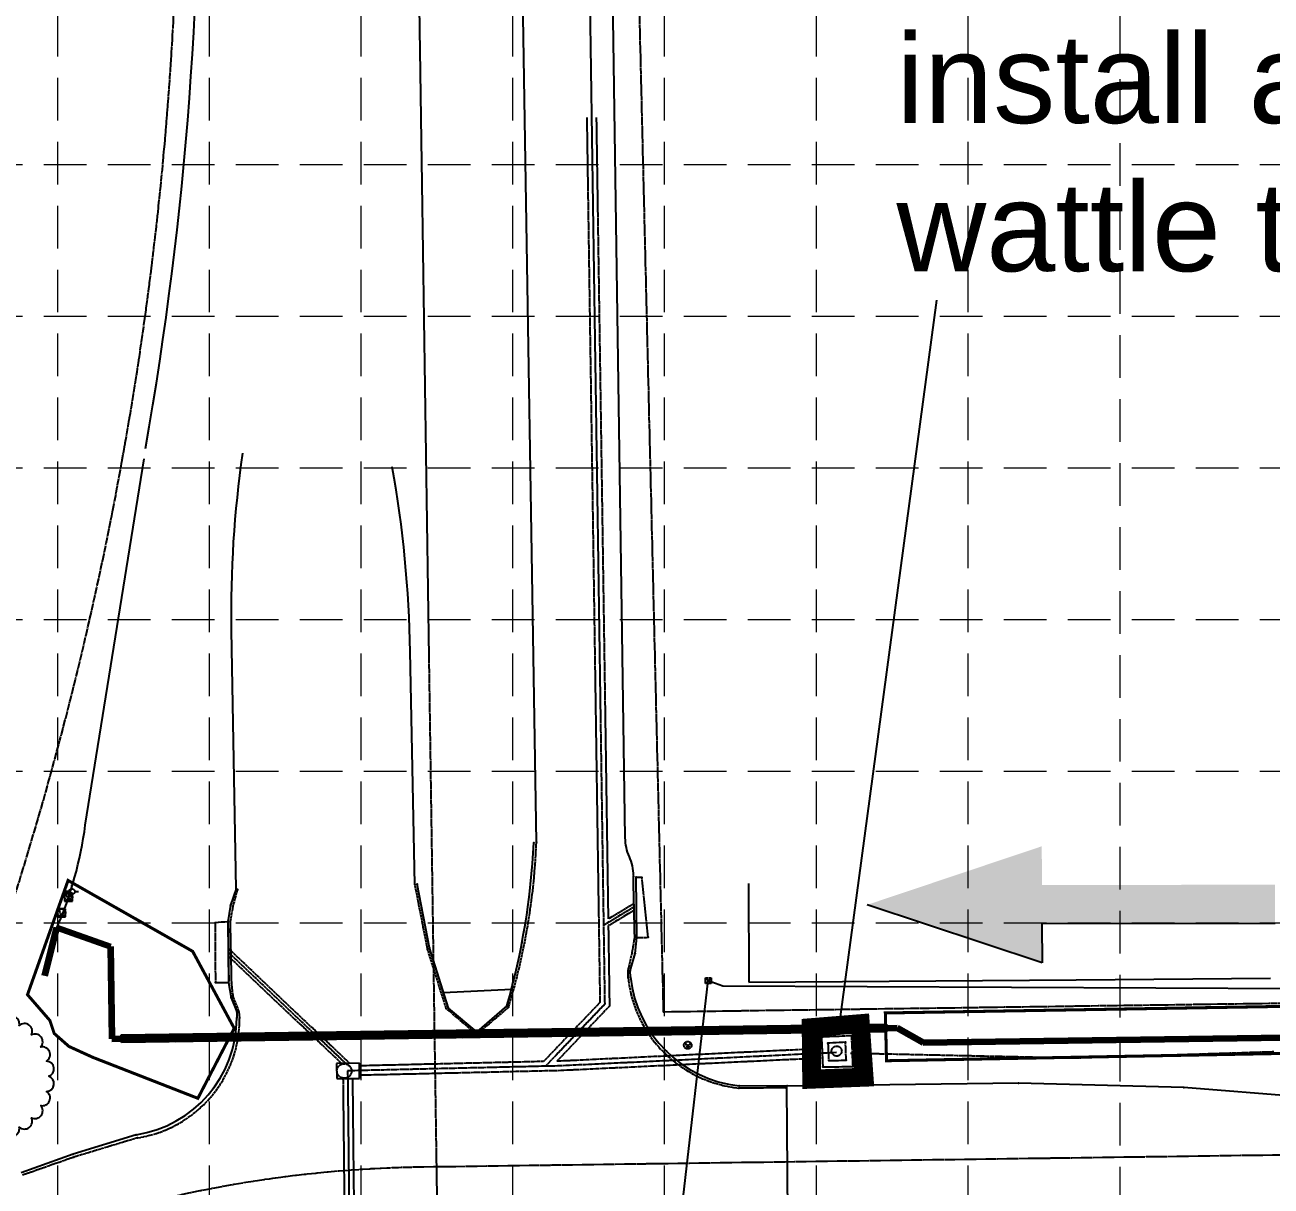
# Model space of a CAD drawing. Header units: inches. Extents: x 2599285 to 2601849, y 7031355 to 7032959.
# Drawn here: x 2599558.7 to 2599887.2, y 7032287.7 to 7032594 of the extents above; entities that cross this region are included whole.
import ezdxf

# ---------------------------------------------------------------- set-up
doc = ezdxf.new("R2010")
doc.units = ezdxf.units.IN
doc.header["$MEASUREMENT"] = 0
for name, pattern in [('DASHED', [0.8, 0.75, -0.05]), ('HIDDEN', [0.375, 0.25, -0.125]), ('R.O.W. Cornelius$0$CENTER', [2.7, 2.5, -0.05, 0.1, -0.05]), ('R.O.W. Cornelius$0$PHANTOM', [2.1, 1.75, -0.05, 0.1, -0.05, 0.1, -0.05]), ('SCREEK', [1.04, 0.9, -0.035, 0, -0.035, 0, -0.035, 0, -0.035])]:
    doc.linetypes.add(name, pattern=pattern)
for name, color, linetype in [('ARROWS', 252, 'Continuous'), ('DITCH', 7, 'SCREEK'), ('EASPH-PVMT', 7, 'Continuous'), ('EPVMT', 8, 'DASHED'), ('ESS', 7, 'DASHED'), ('ETEL', 33, 'DASHED'), ('EWAT', 150, 'DASHED'), ('EXSTSEW', 5, 'DASHED'), ('FENCE-CL', 252, 'CLF'), ('GRID', 254, 'HIDDEN'), ('GUT', 8, 'DASHED'), ('HATCH', 10, 'Continuous'), ('LIMITS OF DISTURBANCE', 1, 'HIDDEN'), ('PWAT', 4, 'Continuous'), ('R.O.W. Cornelius$0$CL', 7, 'R.O.W. Cornelius$0$CENTER'), ('R.O.W. Cornelius$0$ROW', 192, 'R.O.W. Cornelius$0$PHANTOM'), ('SILT FENCE', 200, 'Continuous'), ('TREE', 7, 'Continuous'), ('TREET', 250, 'Continuous')]:
    doc.layers.add(name, color=color, linetype=linetype)
doc.styles.get("Standard").update_dxf_attribs({"font": 'ARIAL.TTF'})
doc.styles.add('UTIL', font='romans.shx', dxfattribs={"width": 0.9})
doc.linetypes.add('12IN-W', pattern='A,0.8,-0.05,0.8,-0.05,0.8,-0.1,["12%%34 W",UTIL,S=0.08,R=0,X=-0.1,Y=-0.04],-0.29', length=2.89)
doc.linetypes.add('ASPH-E', pattern='A,0.45,-0.05,0.9,[138,ltypeshp.shx,S=0.013,R=0,X=0,Y=0],0.45', length=1.85)
doc.linetypes.add('ASPH-E2', pattern='A,0.45,-0.05,0.9,[138,ltypeshp.shx,S=-0.013,R=0,X=0,Y=0],0.45', length=1.85)
doc.linetypes.add('CLF', pattern='A,0.87,-0.04,[133,ltypeshp.shx,S=0.025,R=0,X=0,Y=0],-0.09', length=1)
doc.linetypes.add('TELE', pattern='A,0.8,-0.05,0.8,-0.05,0.8,-0.15,["TELE",UTIL,S=0.08,R=0,X=-0.1,Y=-0.04],-0.2', length=2.85)

# ---------------------------------------------------------------- blocks, each defined once
blk = doc.blocks.new('A$C33723172')
at = {"layer": 'ARROWS', "color": 7}
for p, q in [((11.144, 24.495), (5.455, 10.227)), ((5.455, 10.227), (7.833, 9.279)), ((7.833, 9.279), (0, 0))]:
    blk.add_line(p, q, dxfattribs=at)
for points in [[(11.144, 24.495), (8.766, 25.443), (5.455, 10.227), (3.077, 11.175)], [(0.699, 12.123), (7.833, 9.279), (0, 0), (7.833, 9.279)]]:
    blk.add_solid(points, dxfattribs=at)

msp = doc.modelspace()

# ---------------------------------------------------------------- linework, layer by layer
at = {"layer": 'DITCH'}
for p, q in [((2599776.36, 7032322.83), (2599835.46, 7032321.55)), ((2599835.46, 7032321.55), (2599887.99, 7032323.22))]:
    msp.add_line(p, q, dxfattribs=at)
at = {"layer": 'EASPH-PVMT', "linetype": 'ASPH-E2'}
for p, q in [((2599693.55, 7032378.41), (2599688.04, 7032722.38)), ((2599614.35, 7032366.1), (2599613.15, 7032434.23)), ((2599686.98, 7032339.62), (2599669.02, 7032338.74)), ((2599759.88, 7032273.62), (2599759.54, 7032314.13))]:
    msp.add_line(p, q, dxfattribs=at)
at = {"layer": 'EASPH-PVMT', "linetype": 'ASPH-E'}
for p, q in [((2599716.98, 7032379.59), (2599711.9, 7032722.2)), ((2599661.51, 7032367.32), (2599660.24, 7032428.69)), ((2599614.35, 7032366.1), (2599612.88, 7032361.84)), ((2599665.35, 7032350.59), (2599662.07, 7032367.36)), ((2599612.88, 7032361.84), (2599612.15, 7032357.42)), ((2599719.57, 7032349.09), (2599720.04, 7032353.28)), ((2599670.36, 7032334.7), (2599665.35, 7032350.59)), ((2599718.27, 7032344.48), (2599719.57, 7032349.09)), ((2599718.34, 7032342.82), (2599718.27, 7032344.48)), ((2599612.34, 7032341.41), (2599613.08, 7032337.41)), ((2599613.08, 7032337.41), (2599614.57, 7032333.72)), ((2599614.57, 7032333.72), (2599614.52, 7032332.09)), ((2599677.86, 7032328.44), (2599670.36, 7032334.7)), ((2599685.77, 7032335.28), (2599677.86, 7032328.44)), ((2599757.71, 7032314.08), (2599746.96, 7032314.18)), ((2599759.61, 7032314.15), (2599757.71, 7032314.08)), ((2599820.63, 7032314.88), (2599759.54, 7032314.13)), ((2599864.26, 7032313.73), (2599820.63, 7032314.88)), ((2599899.7, 7032310.9), (2599864.26, 7032313.73)), ((2599588.05, 7032301.29), (2599571.41, 7032296.17)), ((2599571.41, 7032296.17), (2599557.71, 7032291.24))]:
    msp.add_line(p, q, dxfattribs=at)
at = {"layer": 'EASPH-PVMT', "color": 5, "linetype": 'ASPH-E'}
for p, q in [((2599720.04, 7032353.28), (2599719.84, 7032369.24)), ((2599612.15, 7032357.42), (2599612.34, 7032341.41))]:
    msp.add_line(p, q, dxfattribs=at)
at = {"layer": 'EASPH-PVMT', "linetype": 'ASPH-E', "extrusion": (0, 0, -1)}
msp.add_arc((-2599913.12, 7032438.64), 300, 359.1572, 8.1177, dxfattribs=at)
at = {"layer": 'EASPH-PVMT', "linetype": 'ASPH-E'}
for centre, radius, start, end in [((2599360.27, 7032424.24), 300, 0.8494, 10.2162), ((2599502.61, 7032387.6), 190.48, 344.0574, 357.1928), ((2599750.52, 7032346.35), 32.37, 186.2707, 263.6947), ((2599583.35, 7032332.1), 31.17, 278.6665, 359.985)]:
    msp.add_arc(centre, radius, start, end, dxfattribs=at)
at = {"layer": 'EASPH-PVMT', "extrusion": (0, 0, -1)}
msp.add_arc((-2599729.97, 7032379.78), 13, 336.5307, 359.1506, dxfattribs=at)
at = {"layer": 'EASPH-PVMT'}
msp.add_arc((2599706.13, 7032369.43), 13, 0.8494, 23.4693, dxfattribs=at)
at = {"layer": 'EASPH-PVMT', "linetype": 'ASPH-E2'}
for p in [(2599614.57, 7032333.72, 529.44), (2599670.36, 7032334.7, 530.46), (2599685.77, 7032335.28, 530.42), (2599614.52, 7032332.09, 529.39), (2599677.86, 7032328.44, 530.34), (2599727.8, 7032323.29, 529.33), (2599608.43, 7032313.59, 529.1), (2599746.96, 7032314.18, 529.46), (2599864.26, 7032313.73, 532.11), (2599588.05, 7032301.29, 529.33)]:
    msp.add_point(p, dxfattribs=at)
at = {"layer": 'EPVMT', "color": 7}
for p, q in [((2599571.27, 7032365), (2599569.17, 7032365)), ((2599569.17, 7032365), (2599569.17, 7032362.9)), ((2599569.17, 7032362.9), (2599571.27, 7032362.9)), ((2599571.27, 7032362.9), (2599571.27, 7032365)), ((2599569.42, 7032360.88), (2599567.32, 7032360.88)), ((2599567.32, 7032360.88), (2599567.32, 7032358.78)), ((2599567.32, 7032358.78), (2599569.42, 7032358.78)), ((2599569.42, 7032358.78), (2599569.42, 7032360.88))]:
    msp.add_line(p, q, dxfattribs=at)
for p in [(2599692.87, 7032378.28, 531.17), (2599719.84, 7032369.24, 530.25), (2599614.35, 7032366.1, 530.01), (2599662.07, 7032367.36, 530.94), (2599612.88, 7032361.84, 529.88), (2599612.15, 7032357.42, 529.76), (2599720.04, 7032353.28, 530.01), (2599665.35, 7032350.59, 530.77), (2599689.71, 7032351.87, 530.7), (2599719.57, 7032349.09, 529.98), (2599718.27, 7032344.48, 529.94), (2599718.34, 7032342.82, 529.83), (2599612.34, 7032341.41, 529.6), (2599686.98, 7032339.62, 530.54), (2599613.08, 7032337.41, 529.53), (2599669.02, 7032338.74, 530.53), (2599768.69, 7032327.04, 529.29), (2599776.68, 7032327.36, 529.22), (2599777.01, 7032319.31, 529.43), (2599769.05, 7032319.15, 529.28), (2599757.71, 7032314.08, 529.58), (2599759.54, 7032314.13, 529.13), (2599759.54, 7032314.13, 529.13), (2599759.61, 7032314.15, 529.14), (2599820.63, 7032314.88, 530.84), (2599571.41, 7032296.17, 529.76)]:
    msp.add_point(p, dxfattribs=at)
at = {"layer": 'ESS'}
msp.add_line((2599668.49, 7032209.66), (2599660.89, 7032722.58), dxfattribs=at)
at = {"layer": 'ESS', "color": 5}
for p, q in [((2599721.36, 7032369.09), (2599719.82, 7032369.1)), ((2599723.03, 7032353.35), (2599721.36, 7032369.09)), ((2599612.15, 7032357.42), (2599608.82, 7032357.21)), ((2599608.82, 7032357.21), (2599608.91, 7032341.43)), ((2599720.04, 7032353.28), (2599723.03, 7032353.35)), ((2599608.91, 7032341.43), (2599612.34, 7032341.41))]:
    msp.add_line(p, q, dxfattribs=at)
at = {"layer": 'ESS'}
for p in [(2599719.82, 7032369.1, 530.16), (2599721.36, 7032369.09, 530.28), (2599608.82, 7032357.21, 529.74), (2599612.15, 7032357.42, 529.76), (2599720.04, 7032353.28, 530.01), (2599723.03, 7032353.35, 530.08), (2599612.34, 7032341.41, 529.6), (2599770.38, 7032325.42, 528.92), (2599775.05, 7032325.66, 528.87), (2599770.6, 7032320.82, 528.99), (2599775.21, 7032320.97, 529.11)]:
    msp.add_point(p, dxfattribs=at)
at = {"layer": 'ESS', "color": 5}
msp.add_point((2599608.91, 7032341.43, 529.59), dxfattribs=at)
at = {"layer": 'ETEL', "color": 252}
for p, q in [((2599738.11, 7032342.7), (2599739.61, 7032341.2)), ((2599739.61, 7032342.7), (2599738.11, 7032341.2))]:
    msp.add_line(p, q, dxfattribs=at)
at = {"layer": 'ETEL', "color": 252, "linetype": 'TELE', "ltscale": 0.8}
for p, q in [((2599728.7, 7032253.87), (2599738.86, 7032341.95)), ((2599738.86, 7032341.95), (2599742.67, 7032340.57)), ((2599742.67, 7032340.57), (2599987.44, 7032339.46))]:
    msp.add_line(p, q, dxfattribs=at)
at = {"layer": 'ETEL', "color": 252}
msp.add_lwpolyline([(2599738.11, 7032342.7), (2599739.61, 7032342.7), (2599739.61, 7032341.2), (2599738.11, 7032341.2)], close=True, dxfattribs=at)
at = {"layer": 'EWAT', "color": 145, "linetype": '12IN-W'}
msp.add_line((2599574.6, 7032382.89, 1027.17), (2599590.13, 7032479.58, 1027.17), dxfattribs=at)
at = {"layer": 'EWAT', "color": 145}
for p, q in [((2599570.32, 7032365.42), (2599569.32, 7032365.42)), ((2599571.07, 7032366.17), (2599571.07, 7032367.17)), ((2599571.82, 7032365.42), (2599572.82, 7032365.42)), ((2599569.51, 7032364.66), (2599570.22, 7032362.95)), ((2599570.93, 7032364.66), (2599570.22, 7032362.95)), ((2599567.67, 7032360.53), (2599568.37, 7032358.83)), ((2599569.08, 7032360.53), (2599568.37, 7032358.83)), ((2599732.72, 7032325.61, 527.86), (2599733.43, 7032323.9, 527.86)), ((2599734.14, 7032325.61, 527.86), (2599733.43, 7032323.9, 527.86))]:
    msp.add_line(p, q, dxfattribs=at)
for centre, radius in [((2599571.07, 7032365.42), 0.75), ((2599570.22, 7032363.95), 1), ((2599568.37, 7032359.83), 1), ((2599733.43, 7032324.9, 527.86), 1)]:
    msp.add_circle(centre, radius, dxfattribs=at)
at = {"layer": 'EWAT', "color": 145, "linetype": '12IN-W'}
for centre, radius, start, end in [((2598664.2, 7032645.18, 1027.17), 940.5, 350.02585, 1.37652), ((2599474.78, 7032396, 1027.17), 100.68, 336.525, 352.517)]:
    msp.add_arc(centre, radius, start, end, dxfattribs=at)
at = {"layer": 'EWAT', "color": 145}
msp.add_point((2599733.43, 7032324.9, 527.86), dxfattribs=at)
at = {"layer": 'EXSTSEW'}
for p, q in [((2599711.63, 7032335.77), (2599705.9, 7032722.25)), ((2599710.01, 7032360.58), (2599706.91, 7032569.57)), ((2599712.51, 7032360.61), (2599709.41, 7032569.6)), ((2599719.23, 7032362.2), (2599712.54, 7032358.2)), ((2599710.37, 7032336.27), (2599710.01, 7032360.58)), ((2599719.25, 7032361.33), (2599711.32, 7032356.6)), ((2599712.54, 7032358.2), (2599712.51, 7032360.61)), ((2599719.26, 7032360.47), (2599712.57, 7032356.47)), ((2599612.52, 7032341.8), (2599612.29, 7032357.8)), ((2599712.88, 7032335.28), (2599712.57, 7032356.47)), ((2599612.41, 7032349.31), (2599643.24, 7032320.09)), ((2599612.42, 7032350.34), (2599644.32, 7032320.1)), ((2599612.43, 7032348.27), (2599642.15, 7032320.09)), ((2599710.37, 7032336.27), (2599695.42, 7032320.6)), ((2599711.63, 7032335.77), (2599695.97, 7032319.36)), ((2599712.88, 7032335.28), (2599698.95, 7032320.68)), ((2599776.68, 7032327.36), (2599768.69, 7032327.04)), ((2599768.69, 7032327.04), (2599769.05, 7032319.15)), ((2599777.01, 7032319.31), (2599776.68, 7032327.36)), ((2599768.62, 7032323.99), (2599699.94, 7032320.7)), ((2599772.62, 7032322.94), (2599699.97, 7032319.45)), ((2599775.05, 7032325.66), (2599770.38, 7032325.42)), ((2599770.38, 7032325.42), (2599770.6, 7032320.82)), ((2599775.21, 7032320.97), (2599775.05, 7032325.66)), ((2599699.97, 7032319.45), (2599643.77, 7032318.13)), ((2599695.42, 7032320.6), (2599646.87, 7032319.45)), ((2599699.94, 7032320.7), (2599698.95, 7032320.68)), ((2599768.62, 7032321.49), (2599699.99, 7032318.2)), ((2599769.05, 7032319.15), (2599777.01, 7032319.31)), ((2599770.6, 7032320.82), (2599775.21, 7032320.97)), ((2599642.55, 7032316.09), (2599643.27, 7032246.93)), ((2599643.77, 7032318.13), (2599644.53, 7032246.43)), ((2599645.05, 7032316.11), (2599645.79, 7032245.92)), ((2599699.99, 7032318.2), (2599646.88, 7032316.95))]:
    msp.add_line(p, q, dxfattribs=at)
at = {"layer": 'EXSTSEW', "linetype": 'Continuous'}
for p, q in [((2599646.86, 7032320.12), (2599640.86, 7032320.08)), ((2599640.86, 7032320.08), (2599640.89, 7032316.08)), ((2599646.89, 7032316.12), (2599646.86, 7032320.12)), ((2599640.89, 7032316.08), (2599646.89, 7032316.12))]:
    msp.add_line(p, q, dxfattribs=at)
at = {"layer": 'EXSTSEW'}
for centre, radius in [((2599772.69, 7032323.35), 1.33), ((2599642.87, 7032318.09), 1.92)]:
    msp.add_circle(centre, radius, dxfattribs=at)
at = {"layer": 'FENCE-CL'}
for p, q in [((2599749.44, 7032367.56), (2599749.51, 7032341.51)), ((2599835.82, 7032342.11), (2599887.09, 7032342.56)), ((2599749.51, 7032341.51), (2599835.82, 7032342.11))]:
    msp.add_line(p, q, dxfattribs=at)
at = {"layer": 'GRID', "color": 252, "linetype": 'HIDDEN', "lineweight": 0, "ltscale": 45}
for p, q in [((2599567.26, 7032917.56), (2599567.26, 7031517)), ((2599607.26, 7032917.56), (2599607.26, 7031517)), ((2599647.26, 7032917.56), (2599647.26, 7031517)), ((2599687.26, 7032917.56), (2599687.26, 7031517)), ((2599727.26, 7032917.56), (2599727.26, 7031517)), ((2599767.26, 7032917.56), (2599767.26, 7031517)), ((2599807.26, 7032917.56), (2599807.26, 7031517)), ((2599847.39, 7032917.18), (2599847.39, 7031517)), ((2599327.39, 7032557.18), (2601807.39, 7032557.18)), ((2599327.39, 7032517.18), (2601807.39, 7032517.18)), ((2599327.39, 7032477.18), (2601807.39, 7032477.18)), ((2599327.39, 7032437.18), (2601807.39, 7032437.18)), ((2599327.39, 7032397.18), (2601807.39, 7032397.18)), ((2599327.39, 7032357.18), (2601807.39, 7032357.18))]:
    msp.add_line(p, q, dxfattribs=at)
at = {"layer": 'GUT'}
for p, q in [((2599719.46, 7032353.31), (2599719.1, 7032369.4)), ((2599614.7, 7032365.99), (2599613.53, 7032361.61)), ((2599664.85, 7032350.26), (2599661.51, 7032367.32)), ((2599613.53, 7032361.61), (2599612.79, 7032357.4)), ((2599612.79, 7032357.4), (2599613.12, 7032341.28)), ((2599718.79, 7032349.2), (2599719.46, 7032353.31)), ((2599669.77, 7032334.59), (2599664.85, 7032350.26)), ((2599717.69, 7032344.5), (2599718.79, 7032349.2)), ((2599717.72, 7032342.71), (2599717.69, 7032344.5)), ((2599613.12, 7032341.28), (2599613.49, 7032337.74)), ((2599613.49, 7032337.74), (2599615.11, 7032333.68)), ((2599615.11, 7032333.68), (2599615.28, 7032332)), ((2599677.82, 7032327.76), (2599669.77, 7032334.59)), ((2599686.21, 7032334.96), (2599677.82, 7032327.76)), ((2599759.29, 7032313.62), (2599746.93, 7032313.6)), ((2599588.4, 7032300.47), (2599571.6, 7032295.38)), ((2599571.6, 7032295.38), (2599557.99, 7032290.58))]:
    msp.add_line(p, q, dxfattribs=at)
for centre, radius, start, end in [((2599520.37, 7032385.3), 173.31, 343.117, 357.7234), ((2599750.25, 7032346.15), 32.72, 186.0237, 264.1757), ((2599583.59, 7032331.79), 31.69, 278.7461, 0.3789)]:
    msp.add_arc(centre, radius, start, end, dxfattribs=at)
for p in [(2599693.55, 7032378.41, 530.59), (2599719.1, 7032369.4, 529.29), (2599614.7, 7032365.99, 529.58), (2599661.51, 7032367.32, 530.51), (2599613.53, 7032361.61, 529.22), (2599612.79, 7032357.4, 528.78), (2599719.46, 7032353.31, 529.04), (2599664.85, 7032350.26, 530.22), (2599690.42, 7032351.81, 530.21), (2599718.79, 7032349.2, 529.33), (2599717.69, 7032344.5, 529.43), (2599717.72, 7032342.71, 529.38), (2599613.12, 7032341.28, 528.59), (2599613.49, 7032337.74, 528.84), (2599615.11, 7032333.68, 529.01), (2599669.77, 7032334.59, 529.93), (2599686.21, 7032334.96, 529.93), (2599615.28, 7032332, 528.87), (2599677.82, 7032327.76, 529.84), (2599727.27, 7032322.86, 528.87), (2599609.18, 7032313.1, 528.61), (2599746.93, 7032313.6, 528.89), (2599759.29, 7032313.62, 529.14), (2599588.4, 7032300.47, 528.84), (2599571.6, 7032295.38, 529.32)]:
    msp.add_point(p, dxfattribs=at)
at = {"layer": 'HATCH', "color": 7}
for p, q in [((2599584.1, 7032327.62), (2599785.82, 7032330.46)), ((2599694.2, 7032327.17), (2599695.37, 7032329.19)), ((2599697.11, 7032327.21), (2599698.28, 7032329.23)), ((2599700.02, 7032327.25), (2599701.19, 7032329.27)), ((2599702.93, 7032327.29), (2599704.1, 7032329.31)), ((2599705.84, 7032327.33), (2599707.01, 7032329.35)), ((2599708.75, 7032327.37), (2599709.92, 7032329.39)), ((2599711.66, 7032327.41), (2599712.83, 7032329.43)), ((2599714.57, 7032327.46), (2599715.74, 7032329.47)), ((2599717.48, 7032327.5), (2599718.65, 7032329.51)), ((2599720.39, 7032327.54), (2599721.56, 7032329.55)), ((2599723.3, 7032327.58), (2599724.47, 7032329.59)), ((2599726.22, 7032327.62), (2599727.38, 7032329.64)), ((2599729.13, 7032327.66), (2599730.29, 7032329.68)), ((2599732.04, 7032327.7), (2599733.2, 7032329.72)), ((2599734.95, 7032327.74), (2599736.11, 7032329.76)), ((2599737.86, 7032327.78), (2599739.02, 7032329.8)), ((2599740.77, 7032327.82), (2599741.93, 7032329.84)), ((2599743.68, 7032327.86), (2599744.84, 7032329.88)), ((2599746.59, 7032327.9), (2599747.75, 7032329.92)), ((2599749.5, 7032327.95), (2599750.66, 7032329.96)), ((2599752.41, 7032327.99), (2599753.57, 7032330)), ((2599755.32, 7032328.03), (2599756.48, 7032330.04)), ((2599758.23, 7032328.07), (2599759.39, 7032330.08)), ((2599761.14, 7032328.11), (2599762.3, 7032330.13)), ((2599764.05, 7032328.15), (2599765.21, 7032330.17)), ((2599766.96, 7032328.19), (2599768.12, 7032330.21)), ((2599769.87, 7032328.23), (2599771.03, 7032330.25)), ((2599772.78, 7032328.27), (2599773.94, 7032330.29)), ((2599775.69, 7032328.31), (2599776.85, 7032330.33)), ((2599778.6, 7032328.35), (2599779.77, 7032330.37)), ((2599781.51, 7032328.39), (2599782.68, 7032330.41)), ((2599784.42, 7032328.44), (2599785.59, 7032330.45)), ((2599785.82, 7032330.46), (2599785.85, 7032328.46)), ((2599584.13, 7032325.62), (2599584.1, 7032327.62)), ((2599584.12, 7032326.5), (2599584.77, 7032327.63)), ((2599785.85, 7032328.46), (2599584.13, 7032325.62)), ((2599586.52, 7032325.66), (2599587.68, 7032327.67)), ((2599589.43, 7032325.7), (2599590.59, 7032327.72)), ((2599592.34, 7032325.74), (2599593.5, 7032327.76)), ((2599595.25, 7032325.78), (2599596.41, 7032327.8)), ((2599598.16, 7032325.82), (2599599.32, 7032327.84)), ((2599601.07, 7032325.86), (2599602.23, 7032327.88)), ((2599603.98, 7032325.9), (2599605.15, 7032327.92)), ((2599606.89, 7032325.94), (2599608.06, 7032327.96)), ((2599609.8, 7032325.98), (2599610.97, 7032328)), ((2599612.71, 7032326.03), (2599613.88, 7032328.04)), ((2599615.62, 7032326.07), (2599616.79, 7032328.08)), ((2599618.53, 7032326.11), (2599619.7, 7032328.12)), ((2599621.44, 7032326.15), (2599622.61, 7032328.16)), ((2599624.35, 7032326.19), (2599625.52, 7032328.21)), ((2599627.26, 7032326.23), (2599628.43, 7032328.25)), ((2599630.17, 7032326.27), (2599631.34, 7032328.29)), ((2599633.08, 7032326.31), (2599634.25, 7032328.33)), ((2599635.99, 7032326.35), (2599637.16, 7032328.37)), ((2599638.91, 7032326.39), (2599640.07, 7032328.41)), ((2599641.82, 7032326.43), (2599642.98, 7032328.45)), ((2599644.73, 7032326.48), (2599645.89, 7032328.49)), ((2599647.64, 7032326.52), (2599648.8, 7032328.53)), ((2599650.55, 7032326.56), (2599651.71, 7032328.57)), ((2599653.46, 7032326.6), (2599654.62, 7032328.61)), ((2599656.37, 7032326.64), (2599657.53, 7032328.65)), ((2599659.28, 7032326.68), (2599660.44, 7032328.7)), ((2599662.19, 7032326.72), (2599663.35, 7032328.74)), ((2599665.1, 7032326.76), (2599666.26, 7032328.78)), ((2599668.01, 7032326.8), (2599669.17, 7032328.82)), ((2599670.92, 7032326.84), (2599672.08, 7032328.86)), ((2599673.83, 7032326.88), (2599674.99, 7032328.9)), ((2599676.74, 7032326.92), (2599677.9, 7032328.94)), ((2599679.65, 7032326.97), (2599680.81, 7032328.98)), ((2599682.56, 7032327.01), (2599683.72, 7032329.02)), ((2599685.47, 7032327.05), (2599686.63, 7032329.06)), ((2599688.38, 7032327.09), (2599689.54, 7032329.1)), ((2599691.29, 7032327.13), (2599692.46, 7032329.15))]:
    msp.add_line(p, q, dxfattribs=at)
at = {"layer": 'LIMITS OF DISTURBANCE', "ltscale": 30, "const_width": 0.8}
msp.add_lwpolyline([(2599613.87, 7032329.36), (2599602.92, 7032349.65), (2599570.07, 7032368.35), (2599559.37, 7032338.22), (2599565.28, 7032331.41), (2599566.42, 7032327.99), (2599570.3, 7032324.57), (2599576.66, 7032321.67), (2599604.29, 7032310.89)], close=True, dxfattribs=at)
msp.add_lwpolyline([(2600391.36, 7032331.41), (2600040.2, 7032325.49), (2599785.84, 7032320.8), (2599785.53, 7032333.4), (2599924.7, 7032335.7), (2600142.96, 7032334.22)], dxfattribs=at)
at = {"layer": 'PWAT', "color": 4, "lineweight": 200}
for p, q in [((2599563.91, 7032343.21), (2599567.12, 7032355.9)), ((2599567.12, 7032355.9), (2599581.27, 7032350.97)), ((2599581.27, 7032350.97), (2599581.61, 7032326.59)), ((2599795.54, 7032325.59), (2600354.7, 7032333.44)), ((2599581.61, 7032326.59), (2599788.64, 7032329.49)), ((2599788.64, 7032329.49), (2599795.54, 7032325.59))]:
    msp.add_line(p, q, dxfattribs=at)
at = {"layer": 'R.O.W. Cornelius$0$CL'}
msp.add_line((2600355.13, 7032302.44, 1027.17), (2599663.5, 7032292.74, 1027.17), dxfattribs=at)
msp.add_arc((2599667.97, 7031974.38, 1027.17), 318.39, 90.804, 161.1633, dxfattribs=at)
at = {"layer": 'R.O.W. Cornelius$0$ROW', "color": 252}
for p in [(2599718.9, 7032670.52, 1027.17), (2600354.57, 7032342.44, 1027.17)]:
    msp.add_line(p, (2599726.99, 7032333.63, 1027.17), dxfattribs=at)
msp.add_arc((2598664.2, 7032645.18, 1027.17), 935, 339.71645, 1.37652, dxfattribs=at)
at = {"layer": 'TREE'}
msp.add_lwpolyline([(2599564.92, 7032316.7, 0.836526), (2599564.39, 7032320.7, 0.836526), (2599562.85, 7032324.42, 0.836526), (2599560.39, 7032327.62, 0.836526), (2599557.19, 7032330.08, 0.836526), (2599553.47, 7032331.62, 0.832239), (2599549.6, 7032332.24, 0.832239), (2599545.74, 7032331.62, 0.836526), (2599542.01, 7032330.08, 0.836526), (2599538.81, 7032327.62, 0.836526), (2599536.36, 7032324.42, 0.836526), (2599534.82, 7032320.7, 0.836526), (2599534.29, 7032316.7, 0.836526), (2599534.82, 7032312.7, 0.836526), (2599536.36, 7032308.98, 0.836526), (2599538.81, 7032305.78, 0.836526), (2599542.01, 7032303.32, 0.836526), (2599545.74, 7032301.78, 0.832239), (2599549.6, 7032301.15, 0.832239), (2599553.47, 7032301.78, 0.836526), (2599557.19, 7032303.32, 0.836526), (2599560.39, 7032305.78, 0.836526), (2599562.85, 7032308.98, 0.836526), (2599564.39, 7032312.7, 0.836526)], format="xyb", close=True, dxfattribs=at)
at = {"layer": 'TREET'}
msp.add_lwpolyline([(2599773.55, 7032331.05), (2599799.09, 7032521.39)], dxfattribs=at)
at = {"layer": 'TREET', "color": 2, "const_width": 5}
msp.add_lwpolyline([(2599766.12, 7032315.94), (2599779.91, 7032316.46), (2599778.92, 7032330.57), (2599765.99, 7032329.52)], close=True, dxfattribs=at)

# ---------------------------------------------------------------- block references
at = {"layer": 'SILT FENCE', "color": 0, "ltscale": 30, "xscale": 3.99999999912486, "yscale": 4, "zscale": 4, "rotation": 291.8498237540236}
msp.add_blockref('A$C33723172', (2599780.73, 7032361.91), dxfattribs=at)

# ---------------------------------------------------------------- texts
at = {"layer": 'TREET', "insert": (2599788.47, 7032591.55), "char_height": 23.4451, "width": 17072.3296, "attachment_point": 1}
msp.add_mtext('install and maintain \\Pwattle to protect inlet ', dxfattribs=at)

doc.saveas('drawing.dxf')
